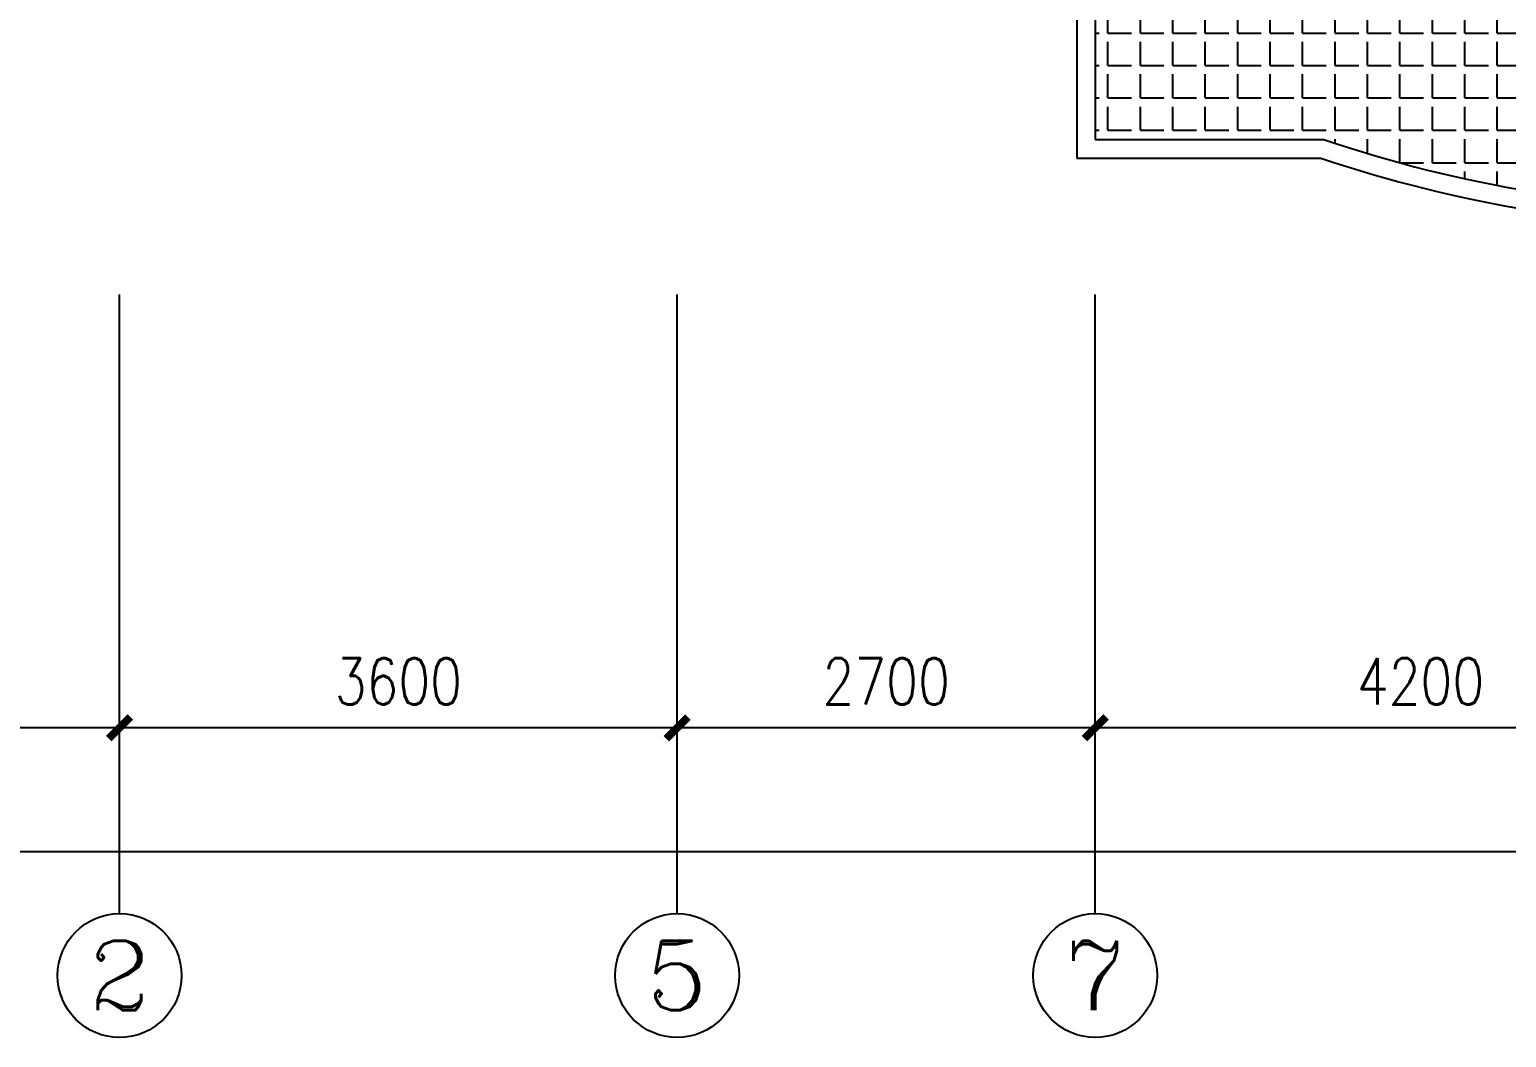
# Model space of a CAD drawing. Header units: millimetres. Extents: x 643 to 40043, y 348 to 31548.
# Drawn here: x 9262 to 18798, y 348 to 6858 of the extents above; entities that cross this region are included whole.
import ezdxf
from ezdxf.enums import TextEntityAlignment as Align

# ---------------------------------------------------------------- set-up
doc = ezdxf.new("R2010")
doc.units = ezdxf.units.MM
for name, color, linetype in [('AXIS', 3, 'Continuous'), ('AXIS_TEXT', 7, 'Continuous'), ('GROUND', 2, 'Continuous'), ('PUB_WINDW', 7, 'Continuous')]:
    doc.layers.add(name, color=color, linetype=linetype)
doc.styles.add('COMPLEX', font='COMPLEX')
doc.styles.add('DIM_FONT', font='SIMPLEX', dxfattribs={"width": 0.8})
doc.dimstyles.new('AXIS', dxfattribs={"dimtxt": 300, "dimasz": 1, "dimexe": 250, "dimexo": 300, "dimgap": 0.09, "dimtad": 1, "dimdec": 0, "dimzin": 0, "dimdsep": 46, "dimtxsty": 'DIM_FONT', "dimblk": '_DIMX', "dimcen": 0.09, "dimse1": 1, "dimse2": 1, "dimclrt": 7, "dimadec": 0, "dimazin": 0, "dimtfac": 1, "dimtdec": 0, "dimtix": 1, "dimtmove": 2, "dimatfit": 3, "dimldrblk": '_DIMX', "dimfxl": 1, "dimtolj": 1, "dimtzin": 0, "dimarcsym": 0})

# ---------------------------------------------------------------- blocks, each defined once
blk = doc.blocks.new('_AXISO')
blk.add_circle((0, 0), 0.5)
at = {"layer": 'AXIS_TEXT', "style": 'COMPLEX', "width": 1.041667}
blk.add_attdef('A', text='', height=0.56, dxfattribs=at).set_placement((-0.25, -0.28), (0.25, -0.28), align=Align.FIT)
blk = doc.blocks.new('_DIMX')
at = {"const_width": 50}
blk.add_lwpolyline([(-70, -70), (70, 70)], dxfattribs=at)
blk = doc.blocks.new('*D48')
at = {"color": 0, "linetype": 'ByBlock', "transparency": 16777216}
blk.add_line((-226913.3, 10182.1), (-231111.3, 10182.1), dxfattribs=at)
at = {"layer": 'DEFPOINTS', "color": 0, "linetype": 'ByBlock', "transparency": 16777216}
for p in [(-231112.3, 12982.1), (-226912.3, 12982.1), (-231112.3, 10182.1)]:
    blk.add_point(p, dxfattribs=at)
at = {"color": 0, "linetype": 'ByBlock', "transparency": 16777216, "rotation": 180}
blk.add_blockref('_DIMX', (-231112.3, 10182.1), dxfattribs=at)
at = {"color": 0, "linetype": 'ByBlock', "transparency": 16777216}
blk.add_blockref('_DIMX', (-226912.3, 10182.1), dxfattribs=at)
at = {"color": 7, "linetype": 'ByBlock', "transparency": 16777216, "insert": (-229012.3, 10482.1), "char_height": 300, "attachment_point": 5, "style": 'DIM_FONT'}
blk.add_mtext('\\A1;4200', dxfattribs=at)
blk = doc.blocks.new('*D41')
at = {"color": 0, "linetype": 'ByBlock', "transparency": 16777216}
blk.add_line((-213013.3, 9382.1), (-240811.3, 9382.1), dxfattribs=at)
at = {"layer": 'DEFPOINTS', "color": 0, "linetype": 'ByBlock', "transparency": 16777216}
for p in [(-240812.3, 12982.1), (-213012.3, 12982.1), (-240812.3, 9382.1)]:
    blk.add_point(p, dxfattribs=at)
at = {"color": 0, "linetype": 'ByBlock', "transparency": 16777216, "rotation": 180}
blk.add_blockref('_DIMX', (-240812.3, 9382.1), dxfattribs=at)
at = {"color": 0, "linetype": 'ByBlock', "transparency": 16777216}
blk.add_blockref('_DIMX', (-213012.3, 9382.1), dxfattribs=at)
at = {"color": 7, "linetype": 'ByBlock', "transparency": 16777216, "insert": (-226912.3, 9682.1), "char_height": 300, "attachment_point": 5, "style": 'DIM_FONT'}
blk.add_mtext('\\A1;27800', dxfattribs=at)
blk = doc.blocks.new('*D46')
at = {"color": 0, "linetype": 'ByBlock', "transparency": 16777216}
blk.add_line((-237413.3, 10182.1), (-240811.3, 10182.1), dxfattribs=at)
at = {"layer": 'DEFPOINTS', "color": 0, "linetype": 'ByBlock', "transparency": 16777216}
for p in [(-240812.3, 12982.1), (-237412.3, 12982.1), (-240812.3, 10182.1)]:
    blk.add_point(p, dxfattribs=at)
at = {"color": 0, "linetype": 'ByBlock', "transparency": 16777216, "rotation": 180}
blk.add_blockref('_DIMX', (-240812.3, 10182.1), dxfattribs=at)
at = {"color": 0, "linetype": 'ByBlock', "transparency": 16777216}
blk.add_blockref('_DIMX', (-237412.3, 10182.1), dxfattribs=at)
at = {"color": 7, "linetype": 'ByBlock', "transparency": 16777216, "insert": (-239112.3, 10482.1), "char_height": 300, "attachment_point": 5, "style": 'DIM_FONT'}
blk.add_mtext('\\A1;3400', dxfattribs=at)
blk = doc.blocks.new('*D47')
at = {"color": 0, "linetype": 'ByBlock', "transparency": 16777216}
blk.add_line((-233813.3, 10182.1), (-237411.3, 10182.1), dxfattribs=at)
at = {"layer": 'DEFPOINTS', "color": 0, "linetype": 'ByBlock', "transparency": 16777216}
for p in [(-237412.3, 12982.1), (-233812.3, 12982.1), (-237412.3, 10182.1)]:
    blk.add_point(p, dxfattribs=at)
at = {"color": 0, "linetype": 'ByBlock', "transparency": 16777216, "rotation": 180}
blk.add_blockref('_DIMX', (-237412.3, 10182.1), dxfattribs=at)
at = {"color": 0, "linetype": 'ByBlock', "transparency": 16777216}
blk.add_blockref('_DIMX', (-233812.3, 10182.1), dxfattribs=at)
at = {"color": 7, "linetype": 'ByBlock', "transparency": 16777216, "insert": (-235612.3, 10482.1), "char_height": 300, "attachment_point": 5, "style": 'DIM_FONT'}
blk.add_mtext('\\A1;3600', dxfattribs=at)
blk = doc.blocks.new('*D45')
at = {"color": 0, "linetype": 'ByBlock', "transparency": 16777216}
blk.add_line((-231113.3, 10182.1), (-233811.3, 10182.1), dxfattribs=at)
at = {"layer": 'DEFPOINTS', "color": 0, "linetype": 'ByBlock', "transparency": 16777216}
for p in [(-233812.3, 12982.1), (-231112.3, 12982.1), (-233812.3, 10182.1)]:
    blk.add_point(p, dxfattribs=at)
at = {"color": 0, "linetype": 'ByBlock', "transparency": 16777216, "rotation": 180}
blk.add_blockref('_DIMX', (-233812.3, 10182.1), dxfattribs=at)
at = {"color": 0, "linetype": 'ByBlock', "transparency": 16777216}
blk.add_blockref('_DIMX', (-231112.3, 10182.1), dxfattribs=at)
at = {"color": 7, "linetype": 'ByBlock', "transparency": 16777216, "insert": (-232462.3, 10482.1), "char_height": 300, "attachment_point": 5, "style": 'DIM_FONT'}
blk.add_mtext('\\A1;2700', dxfattribs=at)
blk = doc.blocks.new('1T4F68')
at = {"layer": 'GROUND'}
h = blk.add_hatch(dxfattribs=at)
h.set_pattern_fill('ANGLE', scale=30, style=0)
h.set_pattern_definition([(0, (1346.38, -23130.12), (0, 209.55), [152.4, -57.15]), (90, (1346.38, -23130.12), (-209.55, 1e-14), [152.4, -57.15])])
h.paths.add_polyline_path([(11805.8, -21964.5), (11205.8, -21964.5), (11205.8, -23044.5), (12682, -23044.5, 0.078483), (15285.8, -23493.6), (15285.8, -21964.5), (14805.8, -21964.5)])
h.paths.add_polyline_path([(16005.8, -21964.5), (15525.8, -21964.5), (15525.8, -23493.6, 0.078483), (18129.7, -23044.5), (19605.8, -23044.5), (19605.8, -21964.5), (19005.8, -21964.5)])
at = {"layer": 'AXIS', "color": 7}
for p, q in [((4905.8, -28044.5), (4905.8, -24044.5)), ((8505.8, -28044.5), (8505.8, -24044.5)), ((11205.8, -28044.5), (11205.8, -24044.5))]:
    blk.add_line(p, q, dxfattribs=at)
at = {"layer": 'GROUND', "color": 7}
for p, q in [((11085.8, -21964.5), (11085.8, -23164.5)), ((11205.8, -21964.5), (11205.8, -23044.5)), ((11205.8, -23044.5), (12682, -23044.5)), ((11085.8, -23164.5), (12662.3, -23164.5))]:
    blk.add_line(p, q, dxfattribs=at)
for radius, start, end in [(8468.6, 251.23793, 288.76207), (8588.6, 251.37064, 288.62936)]:
    blk.add_arc((15405.8, -15025.9), radius, start, end, dxfattribs=at)
at = {"layer": 'AXIS', "color": 7}
ref = blk.add_blockref('_AXISO', (4905.8, -28444.5), dxfattribs=dict(at, xscale=800, yscale=800, zscale=800))
ref.add_attrib('A', '2', dxfattribs={"layer": 'AXIS_TEXT', "height": 448, "style": 'COMPLEX', "width": 1.339286}).set_placement((4705.8, -28668.5), (5105.8, -28668.5), align=Align.FIT)
ref = blk.add_blockref('_AXISO', (8505.8, -28444.5), dxfattribs=dict(at, xscale=800, yscale=800, zscale=800))
ref.add_attrib('A', '5', dxfattribs={"layer": 'AXIS_TEXT', "height": 448, "style": 'COMPLEX', "width": 1.339286}).set_placement((8305.8, -28668.5), (8705.8, -28668.5), align=Align.FIT)
ref = blk.add_blockref('_AXISO', (11205.8, -28444.5), dxfattribs=dict(at, xscale=800, yscale=800, zscale=800))
ref.add_attrib('A', '7', dxfattribs={"layer": 'AXIS_TEXT', "height": 448, "style": 'COMPLEX', "width": 1.339286}).set_placement((11005.8, -28668.5), (11405.8, -28668.5), align=Align.FIT)
dim = blk.add_aligned_dim(p1=(29305.8, -24044.5), p2=(1505.8, -24044.5), distance=3600, dimstyle='AXIS', dxfattribs=at)
dim.commit()
dim.dimension.update_dxf_attribs({"geometry": '*D41', "text_midpoint": (15405.8, -27344.5), "insert": (242318.1, -37026.6)})
for base, p1, p2, picture, middle in [((1505.8, -26844.5), (4905.8, -24044.5), (1505.8, -24044.5), '*D46', (3205.8, -26544.5)), ((4905.8, -26844.5), (8505.8, -24044.5), (4905.8, -24044.5), '*D47', (6705.8, -26544.5)), ((8505.8, -26844.5), (11205.8, -24044.5), (8505.8, -24044.5), '*D45', (9855.8, -26544.5)), ((11205.8, -26844.5), (15405.8, -24044.5), (11205.8, -24044.5), '*D48', (13305.8, -26544.5))]:
    dim = blk.add_linear_dim(base=base, p1=p1, p2=p2, dimstyle='AXIS', dxfattribs=at)
    dim.commit()
    dim.dimension.update_dxf_attribs({"geometry": picture, "text_midpoint": middle, "insert": (242318.1, -37026.6)})

msp = doc.modelspace()

# ---------------------------------------------------------------- block references
at = {"layer": 'PUB_WINDW'}
msp.add_blockref('1T4F68', (4937.3, 29192.1), dxfattribs=at)

doc.saveas('drawing.dxf')
